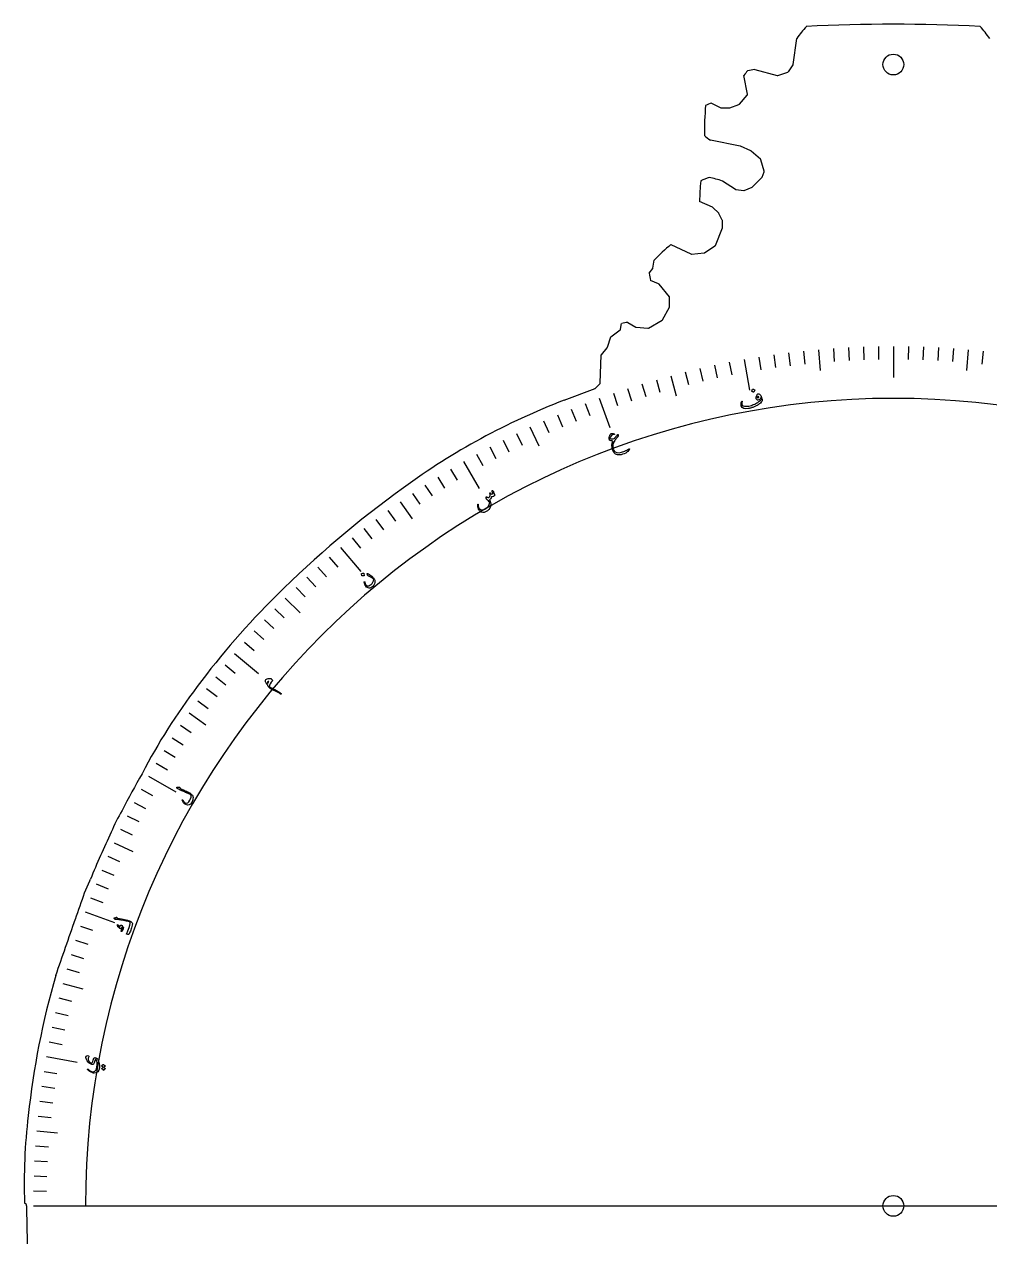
# Model space of a CAD drawing. Header units: millimetres. Extents: x -125 to 125, y -125 to 170.
# Drawn here: x -125.3 to 13.9, y -4.5 to 170.5 of the extents above; entities that cross this region are included whole.
import ezdxf

# ---------------------------------------------------------------- set-up
doc = ezdxf.new("R2010")
doc.units = ezdxf.units.MM
for name, color, linetype in [('CUT_INNER', 6, 'Continuous'), ('CUT_OUTER', 1, 'Continuous'), ('ENGRAVE', 7, 'Continuous'), ('ENGRAVE_FINE', 8, 'Continuous'), ('TEXT', 5, 'Continuous')]:
    doc.layers.add(name, color=color, linetype=linetype)

msp = doc.modelspace()

# ---------------------------------------------------------------- linework, layer by layer
at = {"layer": 'CUT_INNER'}
for centre in [(0, 164.67), (0, 0)]:
    msp.add_circle(centre, 1.5, dxfattribs=at)
at = {"layer": 'CUT_OUTER'}
for points in [[(-14.45, 164.67), (-13.94, 168.44), (-13.94, 168.44)], [(-15.12, 163.64), (-14.47, 164.61)], [(-21.04, 160.39), (-21.54, 163.08), (-21.54, 163.08)], [(-19.99, 163.95), (-19.98, 163.95), (-16.74, 163.09)], [(-16.66, 163.1), (-15.2, 163.58)], [(-22.21, 158.96), (-21.07, 160.26)], [(-26.21, 159.1), (-26.21, 159.1), (-24.86, 158.43)], [(-24.79, 158.41), (-23.64, 158.41)], [(-23.59, 158.42), (-22.27, 158.92)], [(-20.53, 152.2), (-22.05, 152.88), (-22.06, 152.88), (-22.08, 152.89), (-26.38, 153.75), (-26.38, 153.75)], [(-19.16, 151.01), (-20.49, 152.18)], [(-18.62, 149.3), (-19.11, 150.94)], [(-18.94, 148.42), (-18.62, 149.2)], [(-24.65, 147.87), (-24.65, 147.87), (-22.78, 146.68)], [(-21.5, 146.5), (-20.36, 146.99)], [(-20.31, 147.02), (-18.97, 148.37)], [(-22.72, 146.65), (-21.58, 146.49)], [(-26.06, 144.08), (-27.94, 144.93), (-27.94, 144.93)], [(-25.19, 143.22), (-26.02, 144.05)], [(-24.67, 142.2), (-25.16, 143.18)], [(-24.65, 141.16), (-24.65, 142.13)], [(-25.67, 138.58), (-24.66, 141.1)], [(-32.09, 138.71), (-32.08, 138.7), (-29.19, 137.34)], [(-27.22, 137.52), (-25.73, 138.51)], [(-34.68, 135.29), (-34.51, 136.46), (-34.51, 136.46)], [(-29.11, 137.33), (-27.29, 137.49)], [(-35.2, 134.56), (-35.2, 134.56), (-34.7, 135.22)], [(-33.85, 133.02), (-35.02, 133.52), (-35.03, 133.52)], [(-32.3, 131.14), (-33.79, 132.97)], [(-33.28, 127.85), (-32.28, 129.68)], [(-32.26, 129.75), (-32.26, 131.05)], [(-35.33, 126.63), (-33.33, 127.79)], [(-41.24, 123.87), (-40.73, 125.39), (-40.73, 125.39), (-40.73, 125.4), (-39.39, 126.4)], [(-39.34, 126.49), (-39.18, 127.29), (-39.18, 127.3)], [(-38.31, 127.47), (-38.31, 127.47), (-37.13, 126.79)], [(-37.07, 126.77), (-35.42, 126.61)], [(-42.29, 118.71), (-42.12, 122.8), (-42.11, 122.8), (-42.11, 122.8), (-41.27, 123.82)], [(-47.47, 116.23), (-43.01, 117.95)], [(-42.96, 117.98), (-42.33, 118.61)], [(-116.62, 45.18), (-115.87, 46.89), (-115.78, 47.13)], [(-125, 0), (-125, 0.22), (-125.27, 0.4), (-125.27, 0.4)]]:
    msp.add_lwpolyline(points, dxfattribs=at)
for centre, radius, start, end in [((2.74, 156.51), 20.5, 138.2303, 144.4215), ((-0.02, -81.44), 251.92, 87.1482, 92.8518), ((-4.1, 155.46), 22.19, 35.7905, 41.5072), ((-14.6, 164.69), 0.15, 326.3259, 352.234), ((-14.63, 158.44), 8.33, 140.1876, 146.1427), ((-18.71, 153.04), 10.98, 96.6938, 102.1818), ((-16.71, 163.24), 0.15, 255.2479, 288.4488), ((-15.24, 163.73), 0.15, 288.4488, 326.3259), ((-21.18, 160.36), 0.15, 318.8324, 10.6259), ((18.92, 154.76), 46.17, 175.0296, 180.3996), ((-23.06, 149.96), 9.67, 108.9859, 114.5034), ((-24.79, 158.56), 0.15, 243.4349, 270), ((-23.64, 158.56), 0.15, 270, 290.5504), ((-22.32, 159.06), 0.15, 290.5504, 318.8324), ((-19.6, 163.12), 11.58, 228.63, 234.1119), ((-20.59, 152.06), 0.15, 48.8067, 66.0119), ((-19.25, 150.9), 0.15, 16.703, 48.8067), ((-18.76, 149.26), 0.15, 338.2272, 16.703), ((1.41, 144.68), 29.35, 173.7664, 179.5149), ((-22.03, 136.15), 13.05, 110.3156, 116.0972), ((-31, 128.34), 20.53, 71.9951, 77.5), ((-20.42, 147.13), 0.15, 293.2057, 315), ((-19.08, 148.47), 0.15, 315, 338.2272), ((-22.7, 146.8), 0.15, 237.5264, 261.8285), ((-21.56, 146.64), 0.15, 261.8285, 293.2057), ((-26.12, 143.94), 0.15, 45.0414, 65.5362), ((-25.3, 143.11), 0.15, 26.5651, 45.0414), ((-24.8, 142.13), 0.15, 360, 26.5651), ((-24.8, 141.16), 0.15, 338.1891, 0), ((-10.24, 112.74), 33.93, 130.0786, 135.6587), ((-25.81, 138.63), 0.15, 303.6901, 338.1891), ((-29.12, 137.48), 0.15, 244.786, 275.2216), ((-27.3, 137.64), 0.15, 275.2216, 303.6901), ((-34.82, 135.31), 0.15, 323.1135, 351.8865), ((-24.78, 135.77), 10.49, 186.6321, 192.3814), ((-33.91, 132.88), 0.15, 39.2791, 66.7943), ((-32.41, 131.05), 0.15, 360, 39.2791), ((-32.41, 129.75), 0.15, 331.408, 0), ((-33.41, 127.92), 0.15, 300.2479, 331.408), ((-39.48, 126.52), 0.15, 306.8533, 348.7219), ((-36.99, 118.61), 8.95, 98.4542, 104.0997), ((-37.05, 126.92), 0.15, 240.2615, 264.3017), ((-35.41, 126.76), 0.15, 264.3017, 300.2479), ((-41.38, 123.91), 0.15, 320.1809, 341.5651), ((-43.06, 118.09), 0.15, 291.0364, 315), ((-42.43, 118.72), 0.15, 315, 357.6191), ((-11.33, 22.31), 100.64, 111.0473, 126.1092), ((15.75, -16.7), 148.11, 125.6786, 134.9888), ((-11.05, 8.86), 111.1, 134.5354, 143.5184), ((-31.33, 22.34), 86.79, 142.7101, 152.5436), ((-0.99, 0.54), 123.87, 150.0676, 152.8613), ((-93, 46.06), 21.28, 148.9126, 158.3981), ((-0.58, 0.25), 124.37, 154.4474, 157.856), ((-424.46, 150.58), 325.38, 340.392, 341.0997), ((-1329.21, 457.29), 1280.67, 340.66426, 341.04946), ((-6.76, 0.34), 118.67, 163.8941, 173.8603), ((-45.12, 3.43), 80.21, 173.1283, 182.1625), ((0, 0), 125, 180, 0)]:
    msp.add_arc(centre, radius, start, end, dxfattribs=at)
at = {"layer": 'ENGRAVE'}
for points in [[(-10.81, 123.53), (-10.55, 120.54)], [(0, 124), (0, 119.5)], [(0, 124), (0, 119.5)], [(10.81, 123.53), (10.55, 120.54)], [(-21.53, 122.12), (-20.75, 117.68)], [(-32.09, 119.77), (-31.32, 116.88)], [(-42.41, 116.52), (-40.87, 112.29)], [(-52.4, 112.38), (-51.14, 109.66)], [(-62, 107.39), (-59.75, 103.49)], [(-71.12, 101.57), (-69.4, 99.12)], [(-79.71, 94.99), (-76.81, 91.54)], [(-87.68, 87.68), (-85.56, 85.56)], [(-94.99, 79.71), (-91.54, 76.81)], [(-101.57, 71.12), (-99.12, 69.4)], [(-107.39, 62), (-103.49, 59.75)], [(-112.38, 52.4), (-109.66, 51.14)], [(-116.52, 42.41), (-112.29, 40.87)], [(-119.77, 32.09), (-116.88, 31.32)], [(-122.12, 21.53), (-117.68, 20.75)], [(-123.53, 10.81), (-120.54, 10.55)], [(-124, 0), (-119.5, 0)], [(-124, 0), (124, 0)]]:
    msp.add_lwpolyline(points, dxfattribs=at)
msp.add_arc((0, 0), 116.5, 0, 180, dxfattribs=at)
at = {"layer": 'ENGRAVE_FINE'}
for points in [[(-19.4, 122.47), (-19.1, 120.62)], [(-17.26, 122.79), (-17, 120.94)], [(-15.11, 123.08), (-14.88, 121.21)], [(-12.96, 123.32), (-12.77, 121.46)], [(-8.65, 123.7), (-8.52, 121.83)], [(-6.49, 123.83), (-6.39, 121.96)], [(-4.33, 123.92), (-4.26, 122.05)], [(-2.16, 123.98), (-2.13, 122.11)], [(2.16, 123.98), (2.13, 122.11)], [(4.33, 123.92), (4.26, 122.05)], [(6.49, 123.83), (6.39, 121.96)], [(8.65, 123.7), (8.52, 121.83)], [(12.96, 123.32), (12.77, 121.46)], [(-27.89, 120.82), (-27.47, 118.99)], [(-25.78, 121.29), (-25.39, 119.46)], [(-23.66, 121.72), (-23.3, 119.88)], [(-34.18, 119.2), (-33.66, 117.39)], [(-30, 120.32), (-29.54, 118.5)], [(-40.37, 117.24), (-39.76, 115.47)], [(-38.32, 117.93), (-37.74, 116.15)], [(-36.25, 118.58), (-35.71, 116.79)], [(-44.44, 115.76), (-43.77, 114.01)], [(-48.45, 114.14), (-47.72, 112.42)], [(-46.45, 114.97), (-45.75, 113.23)], [(-50.44, 113.28), (-49.67, 111.57)], [(-56.29, 110.48), (-55.44, 108.81)], [(-54.36, 111.45), (-53.54, 109.77)], [(-58.21, 109.49), (-57.33, 107.83)], [(-60.12, 108.45), (-59.21, 106.81)], [(-65.71, 105.16), (-64.72, 103.57)], [(-63.86, 106.29), (-62.9, 104.68)], [(-67.54, 104), (-66.51, 102.42)], [(-69.34, 102.8), (-68.29, 101.25)], [(-72.89, 100.32), (-71.78, 98.8)], [(-74.63, 99.03), (-73.5, 97.53)], [(-78.04, 96.37), (-76.86, 94.91)], [(-76.34, 97.71), (-75.19, 96.24)], [(-81.35, 93.58), (-80.12, 92.17)], [(-82.97, 92.15), (-81.72, 90.76)], [(-84.57, 90.69), (-83.29, 89.32)], [(-86.14, 89.2), (-84.84, 87.85)], [(-89.2, 86.14), (-87.85, 84.84)], [(-90.69, 84.57), (-89.32, 83.29)], [(-92.15, 82.97), (-90.76, 81.72)], [(-93.58, 81.35), (-92.17, 80.12)], [(-96.37, 78.04), (-94.91, 76.86)], [(-97.71, 76.34), (-96.24, 75.19)], [(-99.03, 74.63), (-97.53, 73.5)], [(-100.32, 72.89), (-98.8, 71.78)], [(-102.8, 69.34), (-101.25, 68.29)], [(-104, 67.54), (-102.42, 66.51)], [(-105.16, 65.71), (-103.57, 64.72)], [(-106.29, 63.86), (-104.68, 62.9)], [(-108.45, 60.12), (-106.81, 59.21)], [(-109.49, 58.21), (-107.83, 57.33)], [(-110.48, 56.29), (-108.81, 55.44)], [(-111.45, 54.36), (-109.77, 53.54)], [(-113.28, 50.44), (-111.57, 49.67)], [(-114.14, 48.45), (-112.42, 47.72)], [(-114.97, 46.45), (-113.23, 45.75)], [(-115.76, 44.44), (-114.01, 43.77)], [(-117.24, 40.37), (-115.47, 39.76)], [(-117.93, 38.32), (-116.15, 37.74)], [(-118.58, 36.25), (-116.79, 35.71)], [(-119.2, 34.18), (-117.39, 33.66)], [(-120.32, 30), (-118.5, 29.54)], [(-120.82, 27.89), (-118.99, 27.47)], [(-121.29, 25.78), (-119.46, 25.39)], [(-121.72, 23.66), (-119.88, 23.3)], [(-122.47, 19.4), (-120.62, 19.1)], [(-122.79, 17.26), (-120.94, 17)], [(-123.08, 15.11), (-121.21, 14.88)], [(-123.32, 12.96), (-121.46, 12.77)], [(-123.7, 8.65), (-121.83, 8.52)], [(-123.83, 6.49), (-121.96, 6.39)], [(-123.92, 4.33), (-122.05, 4.26)], [(-123.98, 2.16), (-122.11, 2.13)]]:
    msp.add_lwpolyline(points, dxfattribs=at)
at = {"layer": 'TEXT'}
for points in [[(-20.3, 117.82), (-20.29, 117.83), (-20.29, 117.83), (-20.28, 117.83), (-20.27, 117.83), (-20.19, 117.82), (-20.12, 117.79), (-20.05, 117.76), (-19.99, 117.73), (-19.98, 117.72), (-19.98, 117.71), (-19.97, 117.71), (-19.98, 117.7), (-20.1, 117.4), (-20.11, 117.39), (-20.11, 117.39), (-20.12, 117.39), (-20.14, 117.39), (-20.15, 117.4), (-20.17, 117.41), (-20.19, 117.42), (-20.22, 117.43), (-20.26, 117.45), (-20.31, 117.47), (-20.36, 117.49), (-20.42, 117.51), (-20.43, 117.51), (-20.43, 117.52), (-20.43, 117.52), (-20.43, 117.53)], [(-19.53, 117.16), (-19.45, 117.18), (-19.38, 117.16), (-19.3, 117.12), (-19.21, 117.03), (-19.13, 116.92), (-19.06, 116.79), (-19, 116.63), (-18.95, 116.44), (-18.93, 116.37), (-18.93, 116.3), (-18.93, 116.24), (-18.94, 116.19), (-18.99, 116.07), (-19.06, 115.95), (-19.17, 115.83), (-19.32, 115.71), (-19.4, 115.65), (-19.48, 115.59), (-19.57, 115.54), (-19.66, 115.49), (-19.76, 115.44), (-19.86, 115.39), (-19.96, 115.34), (-20.06, 115.29), (-20.17, 115.25), (-20.27, 115.21), (-20.38, 115.17), (-20.48, 115.14), (-20.58, 115.11), (-20.68, 115.09), (-20.77, 115.06), (-20.87, 115.04), (-21.27, 115), (-21.58, 115.05), (-21.8, 115.19), (-21.93, 115.43), (-21.94, 115.48), (-21.95, 115.55), (-21.95, 115.63), (-21.95, 115.71), (-21.95, 115.8), (-21.93, 115.9), (-21.9, 115.99), (-21.87, 116.08), (-21.86, 116.09), (-21.85, 116.1), (-21.84, 116.11), (-21.83, 116.11), (-21.82, 116.11), (-21.81, 116.11), (-21.8, 116.1), (-21.79, 116.09), (-21.79, 116.08), (-21.79, 116.07), (-21.79, 116.06), (-21.79, 116.05), (-21.85, 115.84), (-21.85, 115.67), (-21.8, 115.54), (-21.68, 115.45), (-21.45, 115.38), (-21.17, 115.37), (-20.85, 115.4), (-20.48, 115.5), (-20.32, 115.55), (-20.16, 115.61), (-20, 115.68), (-19.84, 115.75), (-19.69, 115.84), (-19.53, 115.93), (-19.38, 116.03), (-19.23, 116.14), (-19.15, 116.2), (-19.09, 116.27), (-19.06, 116.33), (-19.04, 116.4), (-19.06, 116.44), (-19.09, 116.48), (-19.12, 116.51), (-19.16, 116.54), (-19.17, 116.54), (-19.17, 116.53), (-19.18, 116.53), (-19.18, 116.51), (-19.22, 116.42), (-19.27, 116.35), (-19.32, 116.3), (-19.39, 116.27), (-19.52, 116.24), (-19.62, 116.26), (-19.71, 116.33), (-19.77, 116.44), (-19.78, 116.54), (-19.77, 116.67), (-19.73, 116.83), (-19.65, 117.02), (-19.63, 117.07), (-19.6, 117.11), (-19.56, 117.14), (-19.53, 117.16)], [(-19.4, 116.67), (-19.39, 116.68), (-19.39, 116.7), (-19.4, 116.72), (-19.42, 116.73), (-19.48, 116.76), (-19.54, 116.76), (-19.58, 116.73), (-19.61, 116.67), (-19.62, 116.66), (-19.62, 116.64), (-19.61, 116.63), (-19.6, 116.62), (-19.55, 116.6), (-19.49, 116.6), (-19.45, 116.62), (-19.4, 116.67)], [(-40.75, 111.4), (-40.7, 111.43), (-40.64, 111.45), (-40.57, 111.46), (-40.49, 111.45), (-40.45, 111.44), (-40.41, 111.43), (-40.38, 111.42), (-40.34, 111.41), (-40.31, 111.4), (-40.28, 111.39), (-40.26, 111.37), (-40.23, 111.36), (-40.22, 111.34), (-40.22, 111.33), (-40.23, 111.31), (-40.27, 111.31), (-40.48, 111.24), (-40.65, 111.13), (-40.79, 110.96), (-40.89, 110.75), (-40.89, 110.73), (-40.89, 110.72), (-40.88, 110.71), (-40.86, 110.71), (-40.7, 110.66), (-40.55, 110.65), (-40.39, 110.67), (-40.24, 110.73), (-40.21, 110.74), (-40.18, 110.77), (-40.14, 110.81), (-40.1, 110.85), (-40.02, 110.95), (-39.96, 111.03), (-39.9, 111.1), (-39.85, 111.16), (-39.81, 111.21), (-39.78, 111.24), (-39.76, 111.27), (-39.75, 111.29), (-39.72, 111.31), (-39.71, 111.3), (-39.7, 111.28), (-39.69, 111.24), (-39.7, 111.13), (-39.7, 111.05), (-39.71, 110.99), (-39.73, 110.96), (-39.79, 110.9), (-39.85, 110.84), (-39.91, 110.76), (-39.97, 110.68), (-40.04, 110.6), (-40.11, 110.5), (-40.18, 110.41), (-40.25, 110.3), (-40.39, 110.05), (-40.46, 109.79), (-40.47, 109.52), (-40.43, 109.23), (-40.38, 109.09), (-40.31, 108.96), (-40.21, 108.85), (-40.1, 108.77), (-39.86, 108.68), (-39.55, 108.67), (-39.18, 108.75), (-38.74, 108.9), (-38.67, 108.93), (-38.6, 108.96), (-38.52, 108.99), (-38.44, 109.03), (-38.36, 109.08), (-38.27, 109.12), (-38.17, 109.17), (-38.08, 109.23), (-38.06, 109.23), (-38.05, 109.24), (-38.04, 109.24), (-38.03, 109.23), (-38.03, 109.19), (-38.08, 109.11), (-38.17, 109), (-38.31, 108.86), (-38.39, 108.77), (-38.47, 108.7), (-38.54, 108.65), (-38.6, 108.62), (-38.82, 108.52), (-39.04, 108.44), (-39.23, 108.38), (-39.41, 108.35), (-39.78, 108.35), (-40.07, 108.47), (-40.3, 108.68), (-40.46, 109.01), (-40.56, 109.38), (-40.59, 109.73), (-40.55, 110.05), (-40.44, 110.35), (-40.59, 110.36), (-40.71, 110.38), (-40.8, 110.41), (-40.88, 110.45), (-40.9, 110.47), (-40.92, 110.49), (-40.94, 110.51), (-40.95, 110.54), (-40.97, 110.63), (-40.98, 110.71), (-40.98, 110.79), (-40.97, 110.87), (-40.94, 111.03), (-40.89, 111.17), (-40.83, 111.3), (-40.75, 111.4)], [(-57.87, 103.14), (-57.88, 103.16), (-57.88, 103.17), (-57.87, 103.18), (-57.86, 103.19), (-57.85, 103.19), (-57.83, 103.2), (-57.82, 103.19), (-57.81, 103.19), (-57.76, 103.16), (-57.72, 103.12), (-57.68, 103.06), (-57.64, 102.99), (-57.59, 102.88), (-57.55, 102.76), (-57.53, 102.64), (-57.52, 102.52), (-57.53, 102.49), (-57.54, 102.46), (-57.55, 102.44), (-57.57, 102.42), (-57.64, 102.37), (-57.73, 102.34), (-57.84, 102.32), (-57.96, 102.32), (-57.98, 102.16), (-58.03, 102.03), (-58.12, 101.94), (-58.24, 101.87), (-58.21, 101.8), (-58.18, 101.73), (-58.15, 101.66), (-58.13, 101.6), (-58.11, 101.54), (-58.09, 101.48), (-58.07, 101.41), (-58.06, 101.35), (-58.04, 101.24), (-58.05, 101.12), (-58.07, 101.01), (-58.1, 100.89), (-58.21, 100.67), (-58.35, 100.47), (-58.53, 100.3), (-58.73, 100.17), (-58.99, 100.06), (-59.22, 100.04), (-59.44, 100.09), (-59.65, 100.23), (-59.7, 100.29), (-59.75, 100.37), (-59.8, 100.47), (-59.84, 100.59), (-59.88, 100.72), (-59.91, 100.87), (-59.93, 101.02), (-59.94, 101.19), (-59.94, 101.2), (-59.94, 101.21), (-59.94, 101.22), (-59.93, 101.23), (-59.92, 101.23), (-59.91, 101.23), (-59.9, 101.23), (-59.89, 101.23), (-59.88, 101.23), (-59.88, 101.22), (-59.87, 101.21), (-59.87, 101.2), (-59.85, 100.97), (-59.82, 100.8), (-59.78, 100.67), (-59.73, 100.6), (-59.54, 100.46), (-59.34, 100.41), (-59.13, 100.42), (-58.89, 100.52), (-58.61, 100.71), (-58.4, 100.93), (-58.27, 101.19), (-58.21, 101.47), (-58.29, 101.6), (-58.38, 101.72), (-58.51, 101.84), (-58.65, 101.95), (-58.67, 101.96), (-58.68, 101.97), (-58.69, 101.98), (-58.69, 102), (-58.69, 102.04), (-58.7, 102.08), (-58.7, 102.12), (-58.7, 102.16), (-58.7, 102.19), (-58.7, 102.22), (-58.7, 102.25), (-58.7, 102.27), (-58.7, 102.29), (-58.69, 102.29), (-58.68, 102.3), (-58.67, 102.29), (-58.67, 102.29), (-58.66, 102.29), (-58.64, 102.28), (-58.63, 102.28), (-58.61, 102.27), (-58.59, 102.26), (-58.57, 102.25), (-58.55, 102.23), (-58.5, 102.21), (-58.46, 102.19), (-58.43, 102.18), (-58.42, 102.18), (-58.33, 102.22), (-58.26, 102.28), (-58.19, 102.36), (-58.14, 102.47), (-58.13, 102.52), (-58.14, 102.6), (-58.16, 102.7), (-58.19, 102.82), (-58.19, 102.84), (-58.19, 102.85), (-58.19, 102.86), (-58.18, 102.87), (-58.18, 102.88), (-58.17, 102.88), (-58.16, 102.89), (-58.15, 102.89), (-58.13, 102.88), (-58.1, 102.84), (-58.07, 102.79), (-58.04, 102.71), (-57.96, 102.7), (-57.87, 102.72), (-57.79, 102.75), (-57.72, 102.79), (-57.73, 102.81), (-57.74, 102.83), (-57.76, 102.84), (-57.77, 102.85), (-57.78, 102.85), (-57.79, 102.86), (-57.8, 102.87), (-57.8, 102.88)], [(-76.69, 91.21), (-76.69, 91.21), (-76.69, 91.22), (-76.68, 91.23), (-76.67, 91.23), (-76.6, 91.26), (-76.52, 91.27), (-76.45, 91.28), (-76.37, 91.28), (-76.37, 91.28), (-76.36, 91.28), (-76.35, 91.27), (-76.35, 91.26), (-76.31, 90.94), (-76.31, 90.93), (-76.31, 90.92), (-76.32, 90.92), (-76.34, 90.92), (-76.35, 90.92), (-76.37, 90.92), (-76.4, 90.91), (-76.43, 90.91), (-76.47, 90.9), (-76.52, 90.9), (-76.57, 90.89), (-76.64, 90.88), (-76.65, 90.88), (-76.65, 90.88), (-76.66, 90.88), (-76.66, 90.89)], [(-75.82, 91.22), (-75.76, 91.2), (-75.69, 91.17), (-75.63, 91.13), (-75.56, 91.1), (-75.5, 91.06), (-75.43, 91.02), (-75.36, 90.97), (-75.29, 90.92), (-75.22, 90.87), (-75.16, 90.81), (-75.1, 90.75), (-75.05, 90.7), (-74.99, 90.63), (-74.94, 90.57), (-74.9, 90.5), (-74.85, 90.44), (-74.81, 90.36), (-74.78, 90.29), (-74.76, 90.21), (-74.75, 90.14), (-74.75, 89.94), (-74.8, 89.75), (-74.91, 89.56), (-75.07, 89.38), (-75.2, 89.26), (-75.33, 89.18), (-75.46, 89.13), (-75.6, 89.12), (-75.73, 89.15), (-75.85, 89.2), (-75.96, 89.28), (-76.06, 89.4), (-76.15, 89.53), (-76.22, 89.68), (-76.26, 89.84), (-76.29, 90), (-76.29, 90.03), (-76.28, 90.04), (-76.27, 90.05), (-76.26, 90.06), (-76.24, 90.05), (-76.23, 90.04), (-76.22, 90.03), (-76.22, 90), (-76.17, 89.8), (-76.1, 89.65), (-76, 89.54), (-75.89, 89.47), (-75.75, 89.45), (-75.62, 89.47), (-75.47, 89.54), (-75.32, 89.65), (-75.16, 89.81), (-75.04, 89.99), (-74.97, 90.18), (-74.93, 90.38), (-74.93, 90.39), (-74.94, 90.39), (-74.94, 90.4), (-74.95, 90.41), (-75.01, 90.48), (-75.09, 90.55), (-75.2, 90.62), (-75.32, 90.69), (-75.38, 90.73), (-75.45, 90.76), (-75.5, 90.79), (-75.56, 90.81), (-75.6, 90.84), (-75.65, 90.86), (-75.69, 90.87), (-75.73, 90.88), (-75.75, 90.89), (-75.77, 90.9), (-75.78, 90.91), (-75.78, 90.92), (-75.87, 91.2), (-75.87, 91.22), (-75.86, 91.23), (-75.85, 91.23), (-75.82, 91.22)], [(-90.22, 75.13), (-90.26, 75.17), (-90.3, 75.22), (-90.33, 75.27), (-90.37, 75.31), (-90.4, 75.36), (-90.43, 75.41), (-90.46, 75.46), (-90.48, 75.52), (-90.52, 75.62), (-90.55, 75.71), (-90.55, 75.79), (-90.54, 75.86), (-90.49, 75.94), (-90.41, 76), (-90.3, 76.05), (-90.16, 76.08), (-90.12, 76.09), (-90.08, 76.09), (-90.04, 76.1), (-89.99, 76.1), (-89.95, 76.1), (-89.91, 76.1), (-89.86, 76.1), (-89.82, 76.1), (-89.8, 76.1), (-89.78, 76.1), (-89.76, 76.09), (-89.74, 76.08), (-89.7, 76.02), (-89.65, 75.97), (-89.61, 75.92), (-89.58, 75.88), (-89.56, 75.85), (-89.54, 75.82), (-89.52, 75.8), (-89.51, 75.79), (-89.51, 75.77), (-89.51, 75.76), (-89.52, 75.74), (-89.53, 75.73), (-89.74, 75.54), (-89.88, 75.34), (-89.95, 75.12), (-89.94, 74.9), (-89.94, 74.88), (-89.93, 74.86), (-89.92, 74.85), (-89.9, 74.84), (-89.67, 74.73), (-89.44, 74.61), (-89.2, 74.49), (-88.95, 74.35), (-88.63, 74.16), (-88.41, 74.01), (-88.29, 73.9), (-88.28, 73.83), (-88.29, 73.81), (-88.31, 73.81), (-88.34, 73.82), (-88.38, 73.85), (-88.46, 73.9), (-88.53, 73.95), (-88.62, 74), (-88.71, 74.05), (-88.8, 74.1), (-88.89, 74.15), (-88.99, 74.2), (-89.1, 74.25), (-89.45, 74.42), (-89.72, 74.56), (-89.91, 74.68), (-90.02, 74.77), (-90.06, 74.82), (-90.1, 74.87), (-90.13, 74.92), (-90.16, 74.97), (-90.18, 75.01), (-90.2, 75.05), (-90.21, 75.09), (-90.22, 75.13)], [(-90.2, 75.36), (-90.19, 75.39), (-90.18, 75.43), (-90.17, 75.47), (-90.15, 75.5), (-90.13, 75.54), (-90.11, 75.58), (-90.09, 75.61), (-90.06, 75.65), (-90.14, 75.64), (-90.2, 75.61), (-90.24, 75.59), (-90.26, 75.56), (-90.27, 75.51), (-90.27, 75.46), (-90.24, 75.41), (-90.2, 75.36)], [(-103.32, 60.34), (-103.33, 60.35), (-103.33, 60.36), (-103.33, 60.37), (-103.32, 60.39), (-103.32, 60.39), (-103.31, 60.4), (-103.29, 60.4), (-103.28, 60.4), (-103.19, 60.39), (-103.11, 60.38), (-103.04, 60.39), (-102.97, 60.4), (-102.95, 60.4), (-102.93, 60.39), (-102.91, 60.38), (-102.9, 60.35), (-102.89, 60.34), (-102.89, 60.32), (-102.88, 60.31), (-102.87, 60.3), (-102.87, 60.29), (-102.86, 60.28), (-102.86, 60.27), (-102.86, 60.26), (-102.85, 60.24), (-102.84, 60.23), (-102.82, 60.21), (-102.81, 60.2), (-102.75, 60.17), (-102.69, 60.14), (-102.62, 60.11), (-102.55, 60.08), (-102.47, 60.04), (-102.38, 60.01), (-102.29, 59.97), (-102.2, 59.93), (-102.1, 59.89), (-102.02, 59.85), (-101.93, 59.81), (-101.86, 59.78), (-101.78, 59.75), (-101.72, 59.71), (-101.66, 59.69), (-101.6, 59.66), (-101.45, 59.57), (-101.31, 59.47), (-101.19, 59.36), (-101.08, 59.24), (-101.03, 59.15), (-101, 59.04), (-100.99, 58.9), (-101, 58.75), (-101.03, 58.59), (-101.06, 58.45), (-101.11, 58.33), (-101.16, 58.22), (-101.35, 57.98), (-101.56, 57.84), (-101.79, 57.82), (-102.04, 57.91), (-102.2, 58.02), (-102.34, 58.16), (-102.46, 58.33), (-102.56, 58.53), (-102.56, 58.54), (-102.57, 58.55), (-102.56, 58.56), (-102.56, 58.57), (-102.55, 58.58), (-102.54, 58.59), (-102.53, 58.59), (-102.52, 58.59), (-102.51, 58.58), (-102.5, 58.58), (-102.49, 58.57), (-102.48, 58.56), (-102.38, 58.4), (-102.29, 58.28), (-102.21, 58.2), (-102.13, 58.15), (-101.93, 58.11), (-101.75, 58.15), (-101.59, 58.29), (-101.43, 58.52), (-101.34, 58.74), (-101.28, 58.95), (-101.28, 59.15), (-101.33, 59.33), (-101.38, 59.36), (-101.45, 59.39), (-101.53, 59.43), (-101.61, 59.47), (-101.71, 59.51), (-101.82, 59.56), (-101.94, 59.61), (-102.07, 59.66), (-102.2, 59.72), (-102.33, 59.78), (-102.46, 59.83), (-102.59, 59.89), (-102.71, 59.95), (-102.83, 60), (-102.95, 60.06), (-103.07, 60.12), (-103.18, 60.16), (-103.19, 60.17), (-103.2, 60.18), (-103.21, 60.19), (-103.22, 60.2)], [(-112.36, 41.54), (-112.31, 41.54), (-112.27, 41.55), (-112.23, 41.56), (-112.19, 41.57), (-112.15, 41.58), (-112.12, 41.6), (-112.08, 41.61), (-112.05, 41.63), (-112.03, 41.64), (-112.02, 41.64), (-112, 41.63), (-111.98, 41.61), (-111.91, 41.51), (-111.9, 41.5), (-111.89, 41.49), (-111.88, 41.48), (-111.88, 41.48), (-111.58, 41.44), (-111.31, 41.39), (-111.07, 41.35), (-110.87, 41.31), (-110.69, 41.28), (-110.54, 41.24), (-110.42, 41.21), (-110.33, 41.18), (-110.16, 41.12), (-110.11, 41.1), (-110.06, 41.07), (-110.01, 41.04), (-109.96, 41.01), (-109.91, 40.98), (-109.86, 40.94), (-109.81, 40.9), (-109.77, 40.86), (-109.73, 40.73), (-109.75, 40.49), (-109.85, 40.13), (-110.02, 39.65), (-110.08, 39.51), (-110.14, 39.38), (-110.19, 39.26), (-110.25, 39.15), (-110.26, 39.14), (-110.27, 39.13), (-110.28, 39.13), (-110.29, 39.13), (-110.34, 39.15), (-110.39, 39.16), (-110.43, 39.18), (-110.47, 39.19), (-110.51, 39.2), (-110.54, 39.21), (-110.56, 39.22), (-110.59, 39.23), (-110.6, 39.24), (-110.6, 39.24), (-110.6, 39.25), (-110.59, 39.26), (-110.54, 39.33), (-110.49, 39.43), (-110.43, 39.55), (-110.37, 39.7), (-110.21, 40.14), (-110.11, 40.49), (-110.06, 40.76), (-110.06, 40.94), (-110.17, 40.97), (-110.36, 41.02), (-110.65, 41.08), (-111.03, 41.15), (-111.41, 41.22), (-111.7, 41.27), (-111.9, 41.3), (-112.01, 41.31), (-112.03, 41.32), (-112.06, 41.32), (-112.09, 41.32), (-112.11, 41.32), (-112.13, 41.33), (-112.15, 41.33), (-112.17, 41.33), (-112.18, 41.33), (-112.21, 41.34), (-112.24, 41.34), (-112.26, 41.36), (-112.28, 41.38), (-112.39, 41.49), (-112.4, 41.5), (-112.4, 41.51), (-112.4, 41.51), (-112.4, 41.52), (-112.39, 41.53), (-112.38, 41.53), (-112.37, 41.54), (-112.36, 41.54)], [(-111.9, 40.58), (-111.9, 40.59), (-111.89, 40.59), (-111.89, 40.6), (-111.88, 40.6), (-111.87, 40.6), (-111.87, 40.6), (-111.86, 40.59), (-111.86, 40.59), (-111.7, 40.45), (-111.69, 40.44), (-111.68, 40.42), (-111.67, 40.41), (-111.67, 40.4), (-111.67, 40.35), (-111.67, 40.31), (-111.66, 40.27), (-111.64, 40.24), (-111.63, 40.23), (-111.62, 40.23), (-111.6, 40.24), (-111.57, 40.26), (-111.56, 40.28), (-111.55, 40.3), (-111.53, 40.32), (-111.52, 40.34), (-111.51, 40.36), (-111.49, 40.38), (-111.48, 40.4), (-111.47, 40.43), (-111.4, 40.5), (-111.32, 40.5), (-111.22, 40.43), (-111.1, 40.28), (-111.07, 40.23), (-111.05, 40.18), (-111.03, 40.14), (-111.03, 40.1), (-111.04, 40.06), (-111.05, 40), (-111.08, 39.93), (-111.11, 39.86), (-111.13, 39.81), (-111.15, 39.78), (-111.17, 39.74), (-111.19, 39.71), (-111.21, 39.68), (-111.23, 39.65), (-111.25, 39.63), (-111.27, 39.6), (-111.29, 39.59), (-111.3, 39.58), (-111.31, 39.58), (-111.33, 39.58), (-111.34, 39.59), (-111.35, 39.6), (-111.35, 39.61), (-111.35, 39.62), (-111.33, 39.67), (-111.32, 39.73), (-111.3, 39.79), (-111.28, 39.86), (-111.23, 39.99), (-111.21, 40.09), (-111.19, 40.16), (-111.19, 40.21), (-111.19, 40.22), (-111.2, 40.22), (-111.2, 40.22), (-111.21, 40.22), (-111.22, 40.22), (-111.23, 40.22), (-111.23, 40.21), (-111.24, 40.2), (-111.3, 40.11), (-111.33, 40.07), (-111.36, 40.04), (-111.38, 40.02), (-111.42, 40.01), (-111.45, 40), (-111.48, 39.99), (-111.51, 40), (-111.54, 40.01), (-111.71, 40.15), (-111.82, 40.28), (-111.89, 40.43), (-111.9, 40.58)], [(-116.02, 21.52), (-116.08, 21.42), (-116.1, 21.29), (-116.09, 21.14), (-116.05, 20.97), (-116, 20.86), (-115.93, 20.76), (-115.84, 20.68), (-115.74, 20.61), (-115.72, 20.6), (-115.7, 20.59), (-115.67, 20.59), (-115.65, 20.6), (-115.56, 20.64), (-115.49, 20.73), (-115.42, 20.85), (-115.37, 21.02), (-115.32, 21.19), (-115.27, 21.3), (-115.21, 21.37), (-115.14, 21.39), (-115.01, 21.37), (-114.9, 21.32), (-114.81, 21.25), (-114.73, 21.15), (-114.6, 20.85), (-114.52, 20.55), (-114.48, 20.23), (-114.5, 19.91), (-114.59, 19.57), (-114.73, 19.33), (-114.95, 19.19), (-115.23, 19.15), (-115.37, 19.17), (-115.53, 19.22), (-115.69, 19.3), (-115.86, 19.4), (-115.91, 19.43), (-115.95, 19.47), (-116, 19.5), (-116.04, 19.54), (-116.08, 19.57), (-116.12, 19.61), (-116.15, 19.65), (-116.19, 19.69), (-116.2, 19.71), (-116.2, 19.72), (-116.2, 19.73), (-116.18, 19.74), (-116.17, 19.75), (-116.15, 19.75), (-116.14, 19.74), (-116.12, 19.73), (-115.91, 19.54), (-115.71, 19.42), (-115.52, 19.36), (-115.35, 19.36), (-115.16, 19.44), (-115.01, 19.57), (-114.9, 19.76), (-114.84, 20.01), (-114.8, 20.33), (-114.82, 20.63), (-114.88, 20.91), (-114.99, 21.16), (-115, 21.18), (-115.01, 21.18), (-115.02, 21.18), (-115.04, 21.17), (-115.07, 21.13), (-115.1, 21.05), (-115.14, 20.94), (-115.18, 20.79), (-115.23, 20.63), (-115.28, 20.52), (-115.35, 20.45), (-115.43, 20.42), (-115.52, 20.41), (-115.6, 20.42), (-115.69, 20.44), (-115.78, 20.49), (-115.95, 20.6), (-116.11, 20.74), (-116.24, 20.91), (-116.35, 21.11), (-116.37, 21.16), (-116.39, 21.21), (-116.41, 21.26), (-116.42, 21.3), (-116.43, 21.35), (-116.43, 21.39), (-116.44, 21.43), (-116.43, 21.46), (-116.39, 21.6), (-116.32, 21.67), (-116.21, 21.68), (-116.06, 21.63), (-116.02, 21.61), (-116, 21.58), (-116, 21.55), (-116.02, 21.52)], [(-114.13, 20.16), (-114.14, 20.16), (-114.14, 20.17), (-114.14, 20.18), (-114.14, 20.19), (-114.12, 20.22), (-114.1, 20.25), (-114.08, 20.28), (-114.05, 20.31), (-114.03, 20.34), (-114, 20.36), (-113.98, 20.39), (-113.95, 20.41), (-113.94, 20.42), (-113.93, 20.42), (-113.92, 20.41), (-113.91, 20.41), (-113.67, 20.19), (-113.67, 20.19), (-113.67, 20.18), (-113.68, 20.17), (-113.68, 20.16), (-113.69, 20.15), (-113.7, 20.14), (-113.72, 20.13), (-113.74, 20.11), (-113.76, 20.08), (-113.78, 20.06), (-113.81, 20.02), (-113.84, 19.98), (-113.66, 19.81), (-113.65, 19.81), (-113.65, 19.8), (-113.66, 19.79), (-113.67, 19.78), (-113.68, 19.77), (-113.69, 19.76), (-113.71, 19.74), (-113.73, 19.71), (-113.76, 19.68), (-113.79, 19.65), (-113.83, 19.61), (-113.87, 19.56), (-113.87, 19.56), (-113.88, 19.55), (-113.88, 19.56), (-113.89, 19.56), (-114.12, 19.78), (-114.12, 19.78), (-114.13, 19.79), (-114.13, 19.8), (-114.12, 19.81), (-114.11, 19.84), (-114.09, 19.86), (-114.07, 19.89), (-114.05, 19.91), (-114.03, 19.93), (-114.01, 19.96), (-113.99, 19.98), (-113.97, 20)]]:
    msp.add_lwpolyline(points, close=True, dxfattribs=at)

doc.saveas('drawing.dxf')
